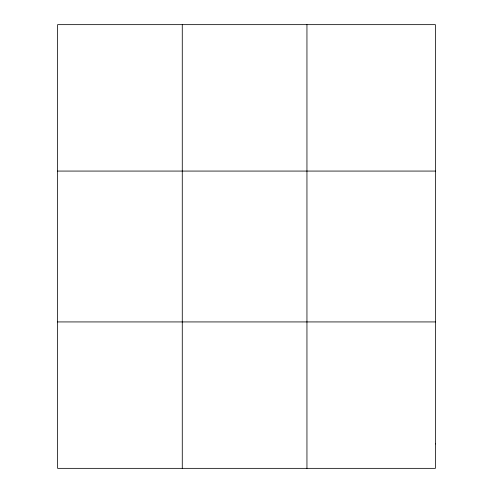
<?xml version="1.0" encoding="UTF-8"?>
<svg xmlns="http://www.w3.org/2000/svg" width="493" height="493" viewBox="0 0 493 493"><rect width="100%" height="100%" fill="white"/><g stroke="black" fill="none" stroke-linecap="round" stroke-linejoin="round"><path stroke-width="0.74" d="M182.274 24.65L182.274 468.35M306.948 24.65L306.948 468.35M57.607 171.071L435.393 171.071M57.607 321.929L435.393 321.929M435.393 443.946L435.393 468.35L57.607 468.35L57.607 24.65L435.393 24.65L435.393 443.946"/></g></svg>
